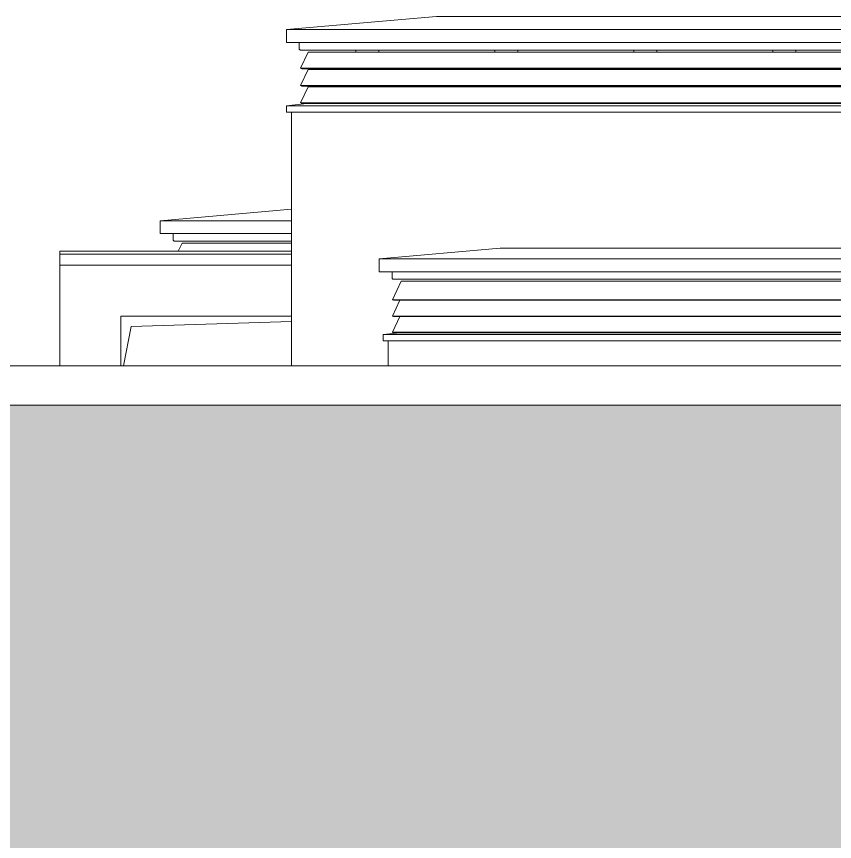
# Model space of a CAD drawing. Header units: millimetres. Extents: x -2128 to 116635, y -18248 to 18481.
# Drawn here: x 5810 to 9022, y 12063 to 15302 of the extents above; entities that cross this region are included whole.
import ezdxf

# ---------------------------------------------------------------- set-up
doc = ezdxf.new("R2010")
doc.units = ezdxf.units.MM
for name, color, linetype, lineweight in [('A-GENM', 7, 'Continuous', 9), ('A-GLAZ', 7, 'Continuous', 9), ('A-GLAZ-1', 7, 'Continuous', 5), ('A-ROOF', 7, 'Continuous', 9), ('A-WALL', 7, 'Continuous', 5), ('A-WALL-PATT', 7, 'Continuous', 5), ('S-BEAM', 7, 'Continuous', 9)]:
    doc.layers.add(name, color=color, linetype=linetype, lineweight=lineweight)

# ---------------------------------------------------------------- blocks, each defined once
blk = doc.blocks.new('парапет4 - парапет-20644611-АР2_Фасад А-___')
at = {"layer": 'A-GENM'}
for p, q in [((-410, 13930), (21710, 13930)), ((-402.9, 13775.9), (21702.9, 13775.9))]:
    blk.add_line(p, q, dxfattribs=at)
blk = doc.blocks.new('ЗВ_Общее_Ламель_СКБ_Полоса - ЗВ_Общее_Ламель_СКБ_Полоса-28280620-АР2_Фасад А-___')
at = {"layer": 'S-BEAM'}
for p, q in [((7315.4, 14187.5), (7286.7, 14125.9)), ((10343.3, 14125.9), (10314.6, 14187.5)), ((7286.7, 14125.9), (7291.2, 14123.7)), ((10343.3, 14125.9), (7286.7, 14125.9)), ((7291.2, 14123.7), (10338.8, 14123.7)), ((10338.8, 14123.7), (10343.3, 14125.9))]:
    blk.add_line(p, q, dxfattribs=at)
blk = doc.blocks.new('ЗВ_Общее_Ламель_СКБ_Полоса - ЗВ_Общее_Ламель_СКБ_Полоса-28279588-АР2_Фасад А-___')
at = {"layer": 'S-BEAM'}
for p, q in [((7286.7, 14189.6), (7320.5, 14262.1)), ((7291.2, 14187.5), (7286.7, 14189.6))]:
    blk.add_line(p, q, dxfattribs=at)
blk = doc.blocks.new('ЗВ_Общее_Ламель_СКБ_Полоса - ЗВ_Общее_Ламель_СКБ_Полоса-V8-АР2_Фасад А-___')
at = {"layer": 'S-BEAM'}
for p, q in [((7320.5, 14262.1), (7286.7, 14189.6)), ((10309.5, 14262.1), (7320.5, 14262.1)), ((10343.3, 14189.6), (10309.5, 14262.1)), ((7286.7, 14189.6), (7291.2, 14187.5)), ((10343.3, 14189.6), (7286.7, 14189.6)), ((7291.2, 14187.5), (10338.8, 14187.5)), ((10338.8, 14187.5), (10343.3, 14189.6))]:
    blk.add_line(p, q, dxfattribs=at)
blk = doc.blocks.new('ЗВ_Общее_Труба профильная_СКБ - ЗВ_Общее_Труба профильная_СКБ-28280621-АР2_Фасад А-___')
at = {"layer": 'S-BEAM'}
for p, q in [((7285, 14276), (7285, 14300)), ((10345, 14300), (10345, 14276)), ((7291, 14270), (10339, 14270))]:
    blk.add_line(p, q, dxfattribs=at)
at = {"layer": 'S-BEAM', "flags": 128}
for points in [[(7291, 14270), (7289.7, 14270.2), (7288.4, 14270.6), (7287.3, 14271.3), (7286.3, 14272.3), (7285.6, 14273.4), (7285.2, 14274.7), (7285, 14276)], [(10345, 14276), (10344.9, 14274.7), (10344.4, 14273.4), (10343.7, 14272.3), (10342.7, 14271.3), (10341.6, 14270.6), (10340.3, 14270.2), (10339, 14270)]]:
    blk.add_lwpolyline(points, dxfattribs=at)
blk = doc.blocks.new('ЗВ_Общее_Покрывной элемент_СКБ - ЗВ_Общее_Покрывной элемент_СКБ-28280623-АР2_Фасад А-___')
at = {"layer": 'S-BEAM'}
blk.add_line((9920, 14391.6), (7710, 14391.6), dxfattribs=at)
blk = doc.blocks.new('ЗВ_Общее_Покрывной элемент_СКБ - ЗВ_Общее_Покрывной элемент_СКБ-V9-АР2_Фасад А-___')
at = {"layer": 'S-BEAM'}
for p, q in [((7710, 14391.6), (7235, 14350)), ((7710, 14391.6), (9920, 14391.6)), ((10395, 14350), (9920, 14391.6)), ((7235, 14350), (7235, 14300)), ((10395, 14350), (7235, 14350)), ((10395, 14300), (10395, 14350)), ((10395, 14300), (7235, 14300))]:
    blk.add_line(p, q, dxfattribs=at)
blk = doc.blocks.new('ЗВ_Общее_Отлив_СКБ - ЗВ_Общее_Отлив_СКБ-28280625-АР2_Фасад А-___')
at = {"layer": 'S-BEAM'}
for p, q in [((7315.5, 14060), (7250, 14053.1)), ((10314.5, 14060), (10380, 14053.1)), ((7250, 14053.1), (10380, 14053.1)), ((7250, 14053.1), (7250, 14028.1)), ((7250, 14028.1), (10380, 14028.1)), ((10380, 14053.1), (10380, 14028.1))]:
    blk.add_line(p, q, dxfattribs=at)
blk = doc.blocks.new('ЗВ_Общее_Ламель_СКБ_Полоса - ЗВ_Общее_Ламель_СКБ_Полоса-39497457-АР2_Фасад А-___')
at = {"layer": 'S-BEAM'}
for p, q in [((6955.5, 15093.8), (6925.9, 15030.4)), ((10694.5, 15093.8), (6955.5, 15093.8)), ((10724.1, 15030.4), (10694.5, 15093.8)), ((6925.9, 15030.4), (6930.4, 15028.3)), ((10724.1, 15030.4), (6925.9, 15030.4)), ((6930.4, 15028.3), (10719.6, 15028.3)), ((10719.6, 15028.3), (10724.1, 15030.4))]:
    blk.add_line(p, q, dxfattribs=at)
blk = doc.blocks.new('ЗВ_Общее_Ламель_СКБ_Полоса - ЗВ_Общее_Ламель_СКБ_Полоса-V12-АР2_Фасад А-___')
at = {"layer": 'S-BEAM'}
for p, q in [((6925.9, 15030.4), (6955.5, 15093.8)), ((6930.4, 15028.3), (6925.9, 15030.4))]:
    blk.add_line(p, q, dxfattribs=at)
blk = doc.blocks.new('ЗВ_Общее_Полоса_СКБ_П-образная - ЗВ_Общее_Полоса_СКБ_П-образная-28277752-АР2_Фасад А-___')
at = {"layer": 'S-BEAM'}
for p, q in [((7143, 15162.1), (7143, 15170.2)), ((7233, 15170.2), (7233, 15162.1)), ((7143, 15093.8), (7143, 15096.6)), ((7233, 15096.6), (7233, 15093.8)), ((7143, 15025.6), (7143, 15028.3)), ((7233, 15028.3), (7233, 15025.6))]:
    blk.add_line(p, q, dxfattribs=at)
blk = doc.blocks.new('ЗВ_Общее_Труба профильная_СКБ - ЗВ_Общее_Труба профильная_СКБ-39497458-АР2_Фасад А-___')
at = {"layer": 'S-BEAM'}
for p, q in [((6920, 15176), (6920, 15200)), ((10730, 15200), (10730, 15176)), ((6926, 15170), (10724, 15170))]:
    blk.add_line(p, q, dxfattribs=at)
at = {"layer": 'S-BEAM', "flags": 128}
for points in [[(6926, 15170), (6924.7, 15170.2), (6923.4, 15170.6), (6922.3, 15171.3), (6921.3, 15172.3), (6920.6, 15173.4), (6920.2, 15174.7), (6920, 15176)], [(10730, 15176), (10729.9, 15174.7), (10729.4, 15173.4), (10728.7, 15172.3), (10727.7, 15171.3), (10726.6, 15170.6), (10725.3, 15170.2), (10724, 15170)]]:
    blk.add_lwpolyline(points, dxfattribs=at)
blk = doc.blocks.new('ЗВ_Общее_Покрывной элемент_СКБ - ЗВ_Общее_Покрывной элемент_СКБ-39497460-АР2_Фасад А-___')
at = {"layer": 'S-BEAM'}
blk.add_line((10190, 15301.6), (7460, 15301.6), dxfattribs=at)
blk = doc.blocks.new('ЗВ_Общее_Покрывной элемент_СКБ - ЗВ_Общее_Покрывной элемент_СКБ-V14-АР2_Фасад А-___')
at = {"layer": 'S-BEAM'}
for p, q in [((7460, 15301.6), (6870, 15250)), ((7460, 15301.6), (10190, 15301.6)), ((10780, 15250), (10190, 15301.6)), ((6870, 15250), (6870, 15200)), ((10780, 15250), (6870, 15250)), ((10780, 15200), (10780, 15250)), ((10780, 15200), (6870, 15200))]:
    blk.add_line(p, q, dxfattribs=at)
blk = doc.blocks.new('ЗВ_Общее_Отлив_СКБ - ЗВ_Общее_Отлив_СКБ-39497462-АР2_Фасад А-___')
at = {"layer": 'S-BEAM'}
for p, q in [((6950.5, 14960), (6870, 14951.5)), ((6870, 14951.5), (10780, 14951.5)), ((6870, 14951.5), (6870, 14926.5)), ((10699.5, 14960), (10780, 14951.5)), ((10780, 14951.5), (10780, 14926.5)), ((6870, 14926.5), (10780, 14926.5))]:
    blk.add_line(p, q, dxfattribs=at)
blk = doc.blocks.new('ЗВ_Общее_Полоса_СКБ_Г-образная - ЗВ_Общее_Полоса_СКБ_Г-образная-28279371-АР2_Фасад А-___')
at = {"layer": 'S-BEAM'}
for p, q in [((8780, 15162.1), (8780, 15170.6)), ((8870, 15170.6), (8870, 15162.1)), ((8780, 15093.8), (8780, 15096.6)), ((8870, 15096.6), (8870, 15093.8)), ((8780, 15025.6), (8780, 15028.3)), ((8870, 15028.3), (8870, 15025.6))]:
    blk.add_line(p, q, dxfattribs=at)
blk = doc.blocks.new('ЗВ_Общее_Полоса_СКБ_Г-образная - ЗВ_Общее_Полоса_СКБ_Г-образная-V15-АР2_Фасад А-___')
at = {"layer": 'S-BEAM'}
for p, q in [((8234.3, 15162.1), (8234.3, 15170.2)), ((8324.3, 15170.2), (8324.3, 15162.1)), ((8234.3, 15093.8), (8234.3, 15096.6)), ((8324.3, 15096.6), (8324.3, 15093.8)), ((8234.3, 15025.6), (8234.3, 15028.3)), ((8324.3, 15028.3), (8324.3, 15025.6))]:
    blk.add_line(p, q, dxfattribs=at)
blk = doc.blocks.new('ЗВ_Общее_Ламель_СКБ_Полоса - ЗВ_Общее_Ламель_СКБ_Полоса-37153897-АР2_Фасад А-___')
at = {"layer": 'S-BEAM'}
for p, q in [((6460.5, 14412.1), (6445.6, 14380.2)), ((6890, 14412.1), (6460.5, 14412.1))]:
    blk.add_line(p, q, dxfattribs=at)
blk = doc.blocks.new('ЗВ_Общее_Труба профильная_СКБ - ЗВ_Общее_Труба профильная_СКБ-37153900-АР2_Фасад А-___')
at = {"layer": 'S-BEAM'}
for p, q in [((6425, 14426), (6425, 14450)), ((6431, 14420), (6890, 14420))]:
    blk.add_line(p, q, dxfattribs=at)
at = {"layer": 'S-BEAM', "flags": 128}
blk.add_lwpolyline([(6431, 14420), (6429.7, 14420.2), (6428.4, 14420.6), (6427.3, 14421.3), (6426.3, 14422.3), (6425.6, 14423.4), (6425.2, 14424.7), (6425, 14426)], dxfattribs=at)
blk = doc.blocks.new('ЗВ_Общее_Покрывной элемент_СКБ - ЗВ_Общее_Покрывной элемент_СКБ-37153901-АР2_Фасад А-___')
at = {"layer": 'S-BEAM'}
for p, q in [((6375, 14500), (6890, 14545.1)), ((6375, 14450), (6375, 14500))]:
    blk.add_line(p, q, dxfattribs=at)
blk = doc.blocks.new('AR_Отверстие прямоугольное _в стене__БезПР - AR_Отверстие прямоугольное _в стене__БезПР-33313331-АР2_Фасад А-___')
at = {"layer": 'A-GLAZ-1'}
for p, q in [((6260.8, 14084.2), (6890, 14104.4)), ((6230, 13930), (6260.8, 14084.2))]:
    blk.add_line(p, q, dxfattribs=at)
blk = doc.blocks.new('ЗВ_Общее_Покрывной элемент_СКБ - ЗВ_Общее_Покрывной элемент_СКБ-V27-АР2_Фасад А-___')
at = {"layer": 'S-BEAM'}
for p, q in [((6890, 14545.1), (6375, 14500)), ((6375, 14500), (6375, 14450)), ((6890, 14500), (6375, 14500)), ((6890, 14450), (6375, 14450))]:
    blk.add_line(p, q, dxfattribs=at)

msp = doc.modelspace()

# ---------------------------------------------------------------- hatches: boundary and pattern name
at = {"layer": 'A-WALL-PATT'}
h = msp.add_hatch(dxfattribs=at)
h.set_pattern_fill('FP_6', color=256, style=0, pattern_type=2)
h.set_pattern_definition([(180, (21650, 8471), (-2e-14, -154), [125, -137]), (90, (21650, 8406), (-262, 2e-14), [65, -89]), (180, (21650, 8406), (-2e-14, -154), [125, -137]), (90, (21662, 8406), (-262, 2e-14), [65, -89]), (180, (21787, 8406), (-2e-14, -154), [125, -137]), (180, (21787, 8471), (-2e-14, -154), [125, -137]), (90, (21531, 8483), (-262, 2e-14), [65, -89]), (90, (21781, 8483), (-262, 2e-14), [65, -89]), (0, (21531, 8483), (0, -154), [250, -12]), (0, (21531, 8548), (0, -154), [250, -12])])
h.paths.add_polyline_path([(-350, 8400), (21400, 8400), (21400, 13776), (-350, 13774.9), (-350, 8562.8)], flags=0)
h.paths.add_polyline_path([(8010, 8866), (7720, 8867), (7720, 11400), (13120, 11400), (13120, 8866), (10820, 8867), (10820, 8900), (8620, 8900), (8620, 8866), (8485.8, 8866)], flags=0)

# ---------------------------------------------------------------- linework, layer by layer
at = {"layer": 'A-ROOF'}
for p, q in [((5980, 14325), (5980, 14380.2)), ((6890, 14380.2), (5980, 14380.2)), ((6890, 14369), (5980, 14369)), ((5980, 14325), (6890, 14325))]:
    msp.add_line(p, q, dxfattribs=at)
at = {"layer": 'A-WALL'}
for p, q in [((6890, 14926.5), (6890, 13930)), ((5980, 14325), (5980, 13930)), ((6220, 13930), (6220, 14125)), ((6220, 14125), (6890, 14125)), ((7270, 13930), (7270, 14028.1))]:
    msp.add_line(p, q, dxfattribs=at)

# ---------------------------------------------------------------- block references
at = {"layer": 'A-GENM'}
msp.add_blockref('парапет4 - парапет-20644611-АР2_Фасад А-___', (0, 0), dxfattribs=at)
at = {"layer": 'A-GLAZ'}
msp.add_blockref('AR_Отверстие прямоугольное _в стене__БезПР - AR_Отверстие прямоугольное _в стене__БезПР-33313331-АР2_Фасад А-___', (0, 0), dxfattribs=at)
at = {"layer": 'S-BEAM'}
for name, p in [('ЗВ_Общее_Покрывной элемент_СКБ - ЗВ_Общее_Покрывной элемент_СКБ-V14-АР2_Фасад А-___', (0, 0)), ('ЗВ_Общее_Покрывной элемент_СКБ - ЗВ_Общее_Покрывной элемент_СКБ-39497460-АР2_Фасад А-___', (0, 0)), ('ЗВ_Общее_Труба профильная_СКБ - ЗВ_Общее_Труба профильная_СКБ-39497458-АР2_Фасад А-___', (0, 0)), ('ЗВ_Общее_Ламель_СКБ_Полоса - ЗВ_Общее_Ламель_СКБ_Полоса-V12-АР2_Фасад А-___', (0, 68.3)), ('ЗВ_Общее_Ламель_СКБ_Полоса - ЗВ_Общее_Ламель_СКБ_Полоса-39497457-АР2_Фасад А-___', (0, 68.3)), ('ЗВ_Общее_Полоса_СКБ_П-образная - ЗВ_Общее_Полоса_СКБ_П-образная-28277752-АР2_Фасад А-___', (0, 0)), ('ЗВ_Общее_Полоса_СКБ_Г-образная - ЗВ_Общее_Полоса_СКБ_Г-образная-V15-АР2_Фасад А-___', (-545.7, 0)), ('ЗВ_Общее_Полоса_СКБ_Г-образная - ЗВ_Общее_Полоса_СКБ_Г-образная-V15-АР2_Фасад А-___', (0, 0)), ('ЗВ_Общее_Полоса_СКБ_Г-образная - ЗВ_Общее_Полоса_СКБ_Г-образная-28279371-АР2_Фасад А-___', (0, 0)), ('ЗВ_Общее_Ламель_СКБ_Полоса - ЗВ_Общее_Ламель_СКБ_Полоса-39497457-АР2_Фасад А-___', (0, 0)), ('ЗВ_Общее_Ламель_СКБ_Полоса - ЗВ_Общее_Ламель_СКБ_Полоса-V12-АР2_Фасад А-___', (0, 0)), ('ЗВ_Общее_Ламель_СКБ_Полоса - ЗВ_Общее_Ламель_СКБ_Полоса-39497457-АР2_Фасад А-___', (0, -68.3)), ('ЗВ_Общее_Ламель_СКБ_Полоса - ЗВ_Общее_Ламель_СКБ_Полоса-V12-АР2_Фасад А-___', (0, -68.3)), ('ЗВ_Общее_Отлив_СКБ - ЗВ_Общее_Отлив_СКБ-39497462-АР2_Фасад А-___', (0, 0)), ('ЗВ_Общее_Покрывной элемент_СКБ - ЗВ_Общее_Покрывной элемент_СКБ-37153901-АР2_Фасад А-___', (0, 0)), ('ЗВ_Общее_Покрывной элемент_СКБ - ЗВ_Общее_Покрывной элемент_СКБ-V27-АР2_Фасад А-___', (0, 0)), ('ЗВ_Общее_Труба профильная_СКБ - ЗВ_Общее_Труба профильная_СКБ-37153900-АР2_Фасад А-___', (0, 0)), ('ЗВ_Общее_Ламель_СКБ_Полоса - ЗВ_Общее_Ламель_СКБ_Полоса-37153897-АР2_Фасад А-___', (0, 0)), ('ЗВ_Общее_Покрывной элемент_СКБ - ЗВ_Общее_Покрывной элемент_СКБ-V9-АР2_Фасад А-___', (0, 0)), ('ЗВ_Общее_Покрывной элемент_СКБ - ЗВ_Общее_Покрывной элемент_СКБ-28280623-АР2_Фасад А-___', (0, 0)), ('ЗВ_Общее_Труба профильная_СКБ - ЗВ_Общее_Труба профильная_СКБ-28280621-АР2_Фасад А-___', (0, 0)), ('ЗВ_Общее_Ламель_СКБ_Полоса - ЗВ_Общее_Ламель_СКБ_Полоса-28279588-АР2_Фасад А-___', (0, 0)), ('ЗВ_Общее_Ламель_СКБ_Полоса - ЗВ_Общее_Ламель_СКБ_Полоса-V8-АР2_Фасад А-___', (0, 0)), ('ЗВ_Общее_Ламель_СКБ_Полоса - ЗВ_Общее_Ламель_СКБ_Полоса-28280620-АР2_Фасад А-___', (0, 0)), ('ЗВ_Общее_Ламель_СКБ_Полоса - ЗВ_Общее_Ламель_СКБ_Полоса-28280620-АР2_Фасад А-___', (0, -63.7)), ('ЗВ_Общее_Отлив_СКБ - ЗВ_Общее_Отлив_СКБ-28280625-АР2_Фасад А-___', (0, 0))]:
    msp.add_blockref(name, p, dxfattribs=at)

doc.saveas('drawing.dxf')
